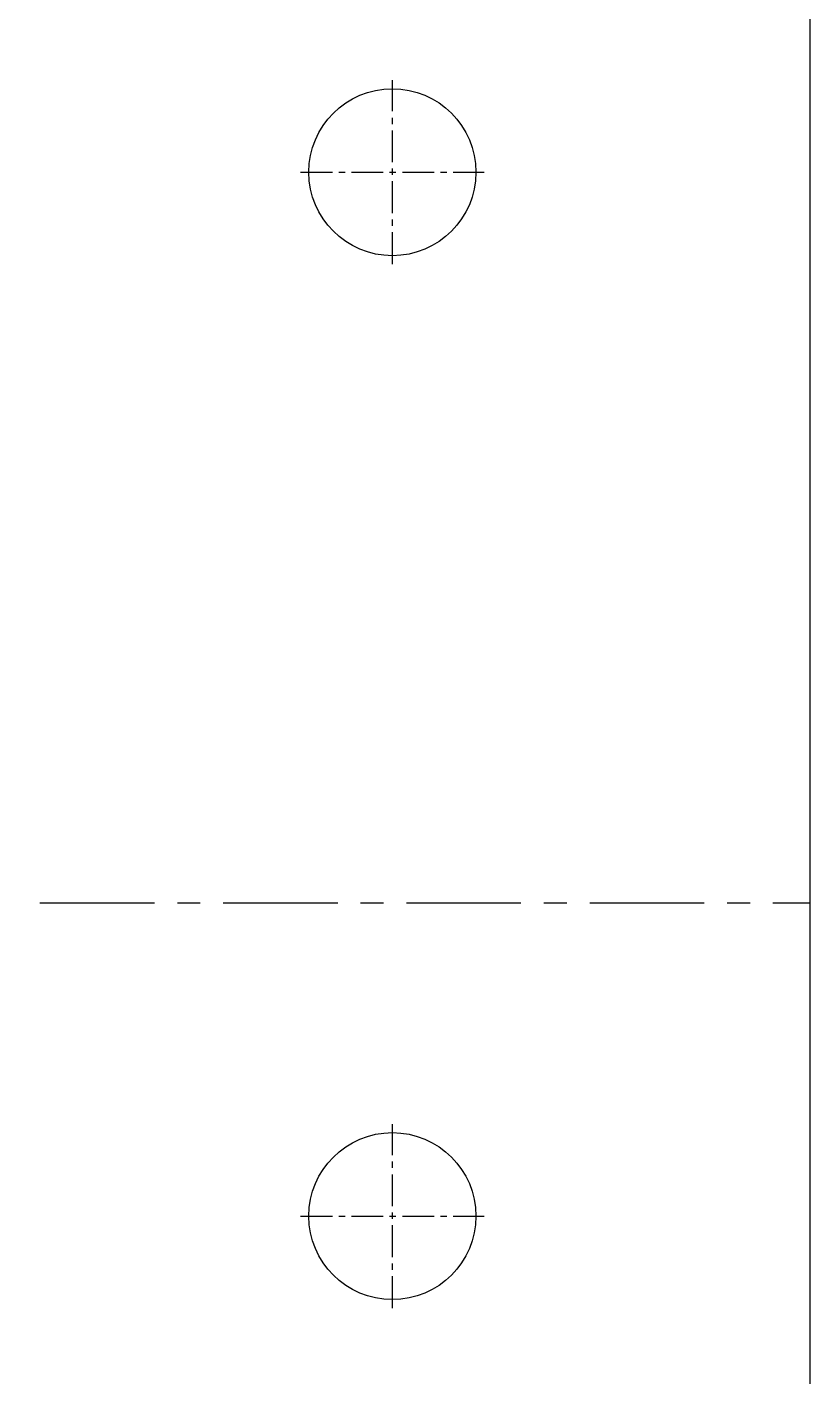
# Model space of a CAD drawing. Header units: millimetres. Extents: x -685 to 1888, y -6001 to 855.
# Drawn here: x 519.2 to 556.7, y -2773.6 to -2709 of the extents above; entities that cross this region are included whole.
import ezdxf

# ---------------------------------------------------------------- set-up
doc = ezdxf.new("R2010")
doc.units = ezdxf.units.MM
doc.header["$LTSCALE"] = 16.335
doc.linetypes.add('CENTER', pattern=[0.6, 0.375, -0.075, 0.075, -0.075])
doc.layers.get('0').update_dxf_attribs({"linetype": 'CONTINUOUS'})

msp = doc.modelspace()

# ---------------------------------------------------------------- linework, layer by layer
at = {"color": 7, "linetype": 'Continuous'}
msp.add_line((556.677, -2925.929), (556.677, -2575.929), dxfattribs=at)
at = {"color": 1, "linetype": 'CENTER', "ltscale": 0.248791}
for p, q in [((536.677, -2720.329), (536.677, -2711.529)), ((532.277, -2715.929), (541.077, -2715.929)), ((536.677, -2770.329), (536.677, -2761.529)), ((532.277, -2765.929), (541.077, -2765.929))]:
    msp.add_line(p, q, dxfattribs=at)
at = {"color": 1, "linetype": 'CENTER', "ltscale": 0.895461}
msp.add_line((484.692, -2750.929), (556.677, -2750.929), dxfattribs=at)
for centre in [(536.677, -2715.929), (536.677, -2765.929)]:
    msp.add_circle(centre, 4)

doc.saveas('drawing.dxf')
